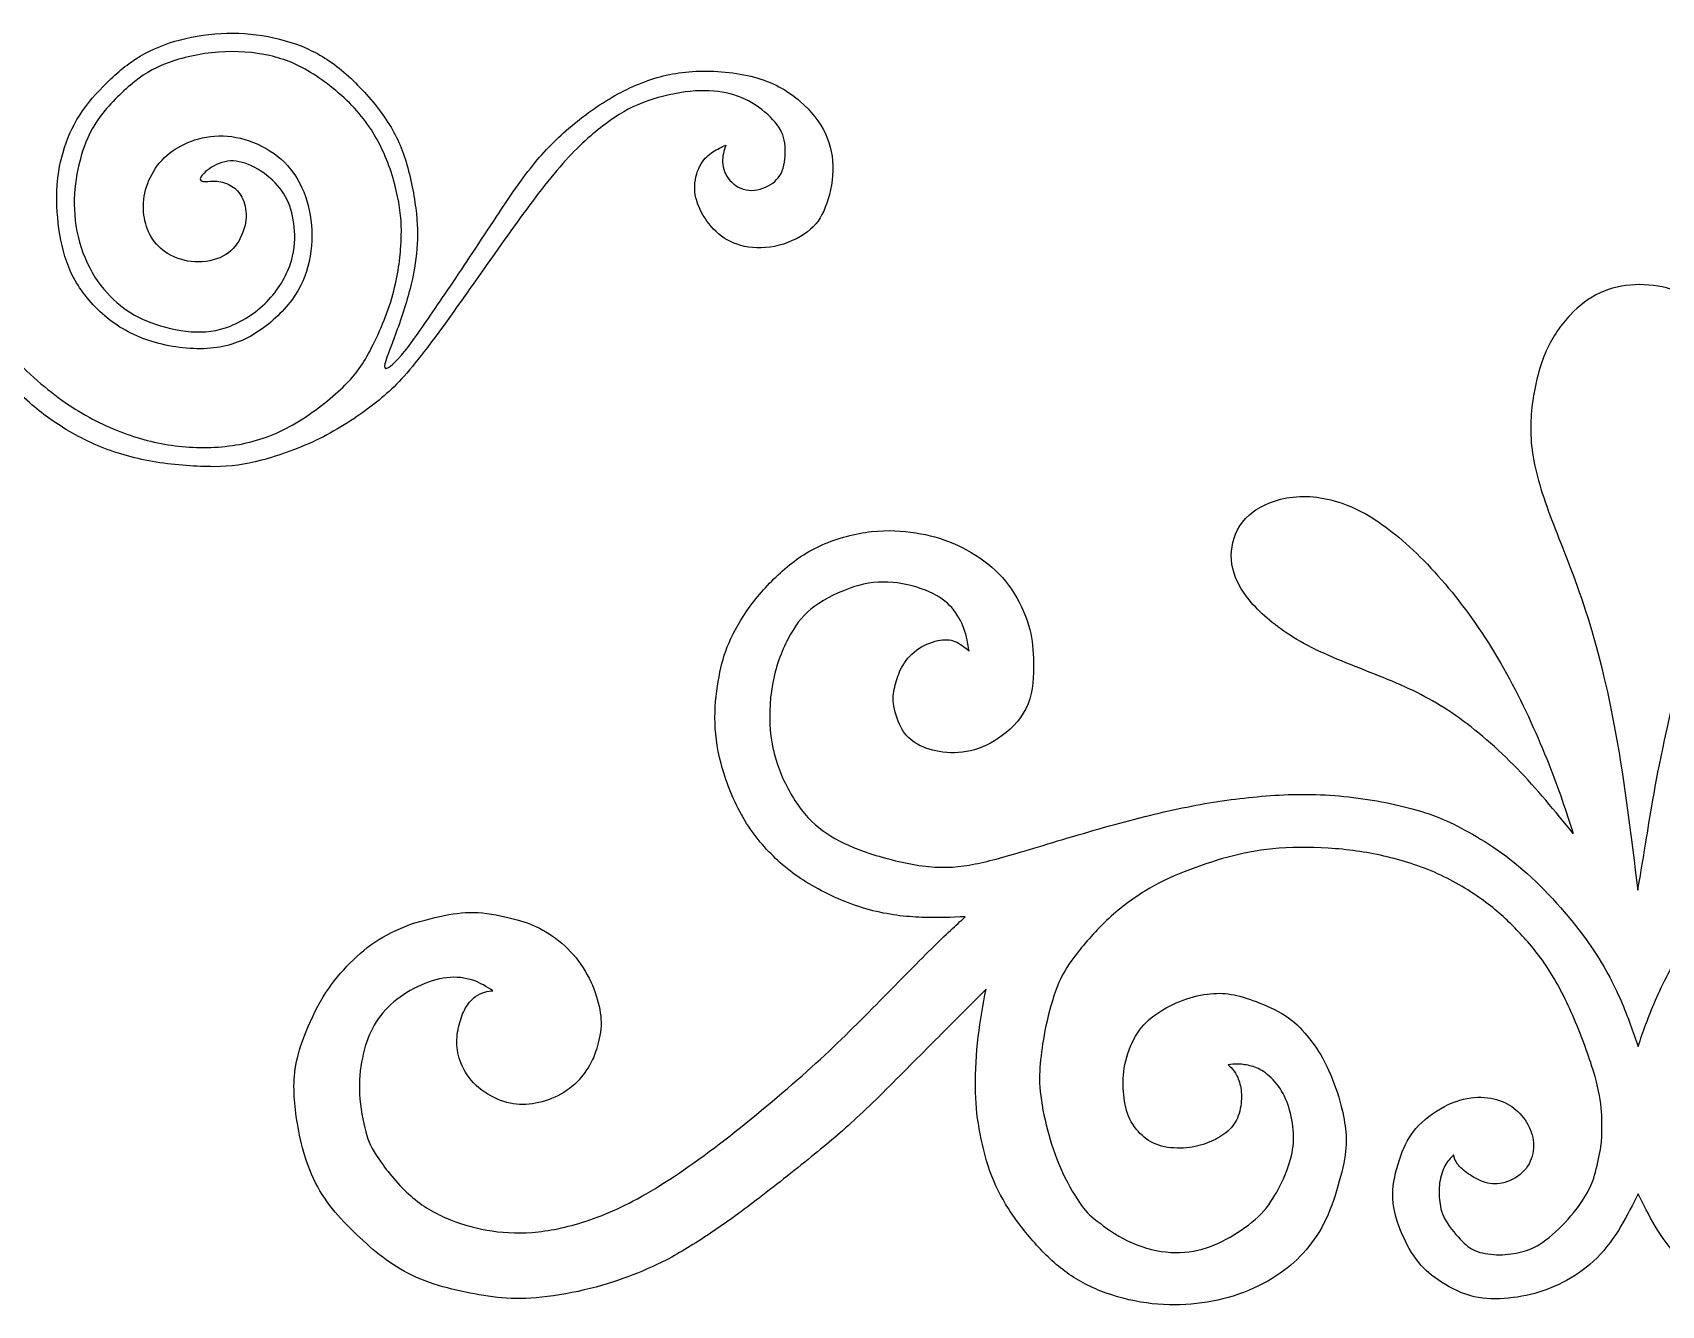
# Model space of a CAD drawing. Header units: millimetres. Extents: x -70 to 70, y -54 to 62.
# Drawn here: x -15.49 to 31.57, y -6.56 to 30.23 of the extents above; entities that cross this region are included whole.
import ezdxf

# ---------------------------------------------------------------- set-up
doc = ezdxf.new("R2010")
doc.units = ezdxf.units.MM
doc.header["$MEASUREMENT"] = 0

msp = doc.modelspace()

# ---------------------------------------------------------------- linework, layer by layer
at = {"color": 5, "linetype": 'Continuous'}
for points, knots in [([(-17.604, 28.87), (-17.514, 28.879), (-17.335, 28.897), (-17.132, 28.858), (-16.929, 28.818), (-16.701, 28.72), (-16.509, 28.559), (-16.317, 28.398), (-16.159, 28.172), (-16.071, 27.969), (-15.984, 27.765), (-15.965, 27.582), (-16.005, 27.339), (-16.045, 27.096), (-16.142, 26.792), (-16.316, 26.561), (-16.491, 26.33), (-16.743, 26.172), (-17.005, 26.072), (-17.268, 25.972), (-17.541, 25.929), (-17.869, 25.967), (-18.196, 26.006), (-18.579, 26.125), (-19.056, 26.338), (-19.533, 26.551), (-20.107, 26.859), (-21.292, 27.52), (-21.904, 27.873), (-22.353, 28.106), (-22.801, 28.339), (-23.087, 28.452), (-23.167, 28.452), (-23.248, 28.452), (-23.123, 28.339), (-22.903, 28.159), (-22.684, 27.978), (-22.368, 27.728), (-22.006, 27.419), (-21.644, 27.11), (-21.235, 26.742), (-20.709, 26.173), (-20.183, 25.603), (-19.541, 24.833), (-19.058, 24.257), (-18.575, 23.68), (-18.25, 23.296), (-17.755, 22.72), (-17.259, 22.143), (-16.593, 21.373), (-15.999, 20.773), (-15.405, 20.174), (-14.883, 19.745), (-14.358, 19.404), (-13.832, 19.063), (-13.301, 18.81), (-12.773, 18.622), (-12.246, 18.435), (-11.721, 18.312), (-11.173, 18.26), (-10.626, 18.208), (-10.056, 18.226), (-9.519, 18.324), (-8.982, 18.423), (-8.478, 18.602), (-7.973, 18.89), (-7.468, 19.178), (-6.961, 19.577), (-6.601, 19.909), (-6.241, 20.242), (-6.029, 20.51), (-5.789, 20.947), (-5.549, 21.385), (-5.281, 21.993), (-5.116, 22.552), (-4.95, 23.112), (-4.885, 23.623), (-4.856, 24.05), (-4.827, 24.477), (-4.833, 24.821), (-4.902, 25.245), (-4.972, 25.669), (-5.105, 26.174), (-5.303, 26.646), (-5.501, 27.117), (-5.765, 27.555), (-6.128, 27.965), (-6.492, 28.374), (-6.956, 28.755), (-7.382, 29.026), (-7.808, 29.297), (-8.196, 29.458), (-8.645, 29.559), (-9.093, 29.66), (-9.603, 29.7), (-10.125, 29.661), (-10.646, 29.622), (-11.181, 29.503), (-11.602, 29.346), (-12.024, 29.188), (-12.333, 28.99), (-12.667, 28.708), (-13.001, 28.425), (-13.36, 28.058), (-13.606, 27.705), (-13.852, 27.353), (-13.986, 27.015), (-14.087, 26.665), (-14.189, 26.316), (-14.26, 25.954), (-14.282, 25.562), (-14.306, 25.17), (-14.281, 24.746), (-14.182, 24.328), (-14.082, 23.91), (-13.906, 23.496), (-13.691, 23.157), (-13.476, 22.818), (-13.222, 22.553), (-12.958, 22.342), (-12.694, 22.13), (-12.421, 21.971), (-12.074, 21.842), (-11.727, 21.713), (-11.305, 21.612), (-10.914, 21.581), (-10.523, 21.55), (-10.162, 21.59), (-9.777, 21.744), (-9.391, 21.899), (-8.982, 22.169), (-8.666, 22.51), (-8.35, 22.85), (-8.128, 23.26), (-8.018, 23.625), (-7.906, 23.99), (-7.906, 24.31), (-7.936, 24.6), (-7.966, 24.89), (-8.027, 25.152), (-8.257, 25.629), (-8.427, 25.846), (-8.64, 26.03), (-8.854, 26.214), (-9.111, 26.366), (-9.351, 26.447), (-9.59, 26.528), (-9.812, 26.537), (-10.023, 26.472), (-10.234, 26.407), (-10.434, 26.267), (-10.54, 26.167), (-10.646, 26.067), (-10.659, 26.006), (-10.642, 25.968), (-10.626, 25.93), (-10.58, 25.914), (-10.498, 25.917), (-10.416, 25.92), (-10.298, 25.942), (-10.161, 25.928), (-10.025, 25.914), (-9.87, 25.865), (-9.744, 25.79), (-9.619, 25.716), (-9.522, 25.615), (-9.446, 25.466), (-9.37, 25.317), (-9.316, 25.119), (-9.326, 24.893), (-9.337, 24.667), (-9.414, 24.411), (-9.54, 24.2), (-9.665, 23.989), (-9.842, 23.821), (-10.083, 23.719), (-10.324, 23.615), (-10.631, 23.576), (-10.913, 23.608), (-11.195, 23.64), (-11.452, 23.744), (-11.654, 23.882), (-11.856, 24.021), (-12.001, 24.194), (-12.104, 24.39), (-12.207, 24.587), (-12.267, 24.806), (-12.304, 25.274), (-12.279, 25.524), (-12.2, 25.771), (-12.121, 26.019), (-11.987, 26.266), (-11.819, 26.467), (-11.65, 26.67), (-11.447, 26.827), (-11.201, 26.956), (-10.955, 27.085), (-10.667, 27.186), (-10.353, 27.223), (-10.039, 27.261), (-9.699, 27.236), (-9.36, 27.137), (-9.021, 27.039), (-8.683, 26.865), (-8.41, 26.648), (-8.138, 26.43), (-7.93, 26.168), (-7.771, 25.859), (-7.611, 25.55), (-7.499, 25.194), (-7.451, 24.808), (-7.402, 24.422), (-7.418, 24.005), (-7.503, 23.613), (-7.589, 23.22), (-7.744, 22.852), (-8.008, 22.495), (-8.272, 22.138), (-8.646, 21.792), (-9.437, 21.294), (-9.856, 21.142), (-10.357, 21.1), (-10.857, 21.058), (-11.44, 21.125), (-11.946, 21.267), (-12.452, 21.409), (-12.883, 21.625), (-13.268, 21.924), (-13.652, 22.222), (-13.992, 22.602), (-14.227, 22.996), (-14.462, 23.39), (-14.592, 23.798), (-14.761, 24.656), (-14.8, 25.106), (-14.797, 25.507), (-14.793, 25.909), (-14.747, 26.261), (-14.559, 26.991), (-14.416, 27.368), (-14.009, 28.058), (-13.745, 28.371), (-13.456, 28.667), (-13.168, 28.964), (-12.855, 29.243), (-12.512, 29.465), (-12.169, 29.687), (-11.796, 29.851), (-11.382, 29.973), (-10.968, 30.096), (-10.513, 30.178), (-10.055, 30.202), (-9.597, 30.226), (-9.136, 30.192), (-8.688, 30.108), (-8.241, 30.024), (-7.807, 29.89), (-7.412, 29.693), (-7.016, 29.497), (-6.658, 29.238), (-6.302, 28.905), (-5.946, 28.572), (-5.592, 28.163), (-5.324, 27.776), (-5.056, 27.388), (-4.873, 27.019), (-4.73, 26.572), (-4.586, 26.125), (-4.48, 25.599), (-4.425, 25.155), (-4.369, 24.711), (-4.363, 24.349), (-4.391, 23.979), (-4.418, 23.61), (-4.48, 23.233), (-4.597, 22.788), (-4.714, 22.342), (-4.887, 21.828), (-5.047, 21.4), (-5.206, 20.971), (-5.352, 20.627), (-5.319, 20.541), (-5.286, 20.454), (-5.073, 20.624), (-4.837, 20.899), (-4.6, 21.174), (-4.338, 21.554), (-3.994, 22.058), (-3.649, 22.563), (-3.221, 23.192), (-2.773, 23.87), (-2.325, 24.548), (-1.857, 25.274), (-1.464, 25.826), (-1.071, 26.378), (-0.751, 26.754), (0.01, 27.49), (0.453, 27.848), (0.906, 28.144), (1.358, 28.44), (1.819, 28.674), (2.285, 28.838), (2.75, 29.002), (3.221, 29.096), (4.319, 29.125), (4.947, 29.061), (5.457, 28.908), (5.968, 28.756), (6.363, 28.515), (6.684, 28.237), (7.005, 27.958), (7.254, 27.642), (7.412, 27.305), (7.57, 26.968), (7.639, 26.611), (7.617, 25.865), (7.527, 25.478), (7.408, 25.175), (7.29, 24.873), (7.142, 24.655), (6.893, 24.467), (6.643, 24.277), (6.291, 24.116), (5.944, 24.046), (5.597, 23.975), (5.256, 23.995), (4.969, 24.074), (4.682, 24.152), (4.448, 24.29), (4.253, 24.472), (4.057, 24.655), (3.9, 24.883), (3.685, 25.339), (3.627, 25.568), (3.636, 25.799), (3.646, 26.03), (3.722, 26.264), (3.82, 26.431), (3.919, 26.598), (4.041, 26.699), (4.164, 26.777), (4.286, 26.856), (4.411, 26.914), (4.535, 26.972)], [6.003408, 6.003408, 6.003408, 6.003408, 6.009305, 6.009305, 6.009305, 6.015202, 6.015202, 6.015202, 6.021099, 6.021099, 6.021099, 6.0269959, 6.0269959, 6.0269959, 6.0328929, 6.0328929, 6.0328929, 6.0387899, 6.0387899, 6.0387899, 6.0446869, 6.0446869, 6.0446869, 6.0505839, 6.0505839, 6.0505839, 6.0564809, 6.0564809, 6.0623779, 6.0623779, 6.0623779, 6.0682749, 6.0682749, 6.0682749, 6.0741719, 6.0741719, 6.0741719, 6.0800689, 6.0800689, 6.0800689, 6.0859659, 6.0859659, 6.0859659, 6.0918629, 6.0918629, 6.0918629, 6.0977599, 6.0977599, 6.0977599, 6.1036569, 6.1036569, 6.1036569, 6.1095539, 6.1095539, 6.1095539, 6.1154509, 6.1154509, 6.1154509, 6.1213479, 6.1213479, 6.1213479, 6.1272449, 6.1272449, 6.1272449, 6.1331418, 6.1331418, 6.1331418, 6.1390388, 6.1390388, 6.1390388, 6.1449358, 6.1449358, 6.1449358, 6.1508328, 6.1508328, 6.1508328, 6.1567298, 6.1567298, 6.1567298, 6.1626268, 6.1626268, 6.1626268, 6.1685238, 6.1685238, 6.1685238, 6.1744208, 6.1744208, 6.1744208, 6.1803178, 6.1803178, 6.1803178, 6.1862148, 6.1862148, 6.1862148, 6.1921118, 6.1921118, 6.1921118, 6.1980088, 6.1980088, 6.1980088, 6.2039058, 6.2039058, 6.2039058, 6.2098028, 6.2098028, 6.2098028, 6.2156998, 6.2156998, 6.2156998, 6.2215968, 6.2215968, 6.2215968, 6.2274938, 6.2274938, 6.2274938, 6.2333907, 6.2333907, 6.2333907, 6.2392877, 6.2392877, 6.2392877, 6.2451847, 6.2451847, 6.2451847, 6.2510817, 6.2510817, 6.2510817, 6.2569787, 6.2569787, 6.2569787, 6.2628757, 6.2628757, 6.2628757, 6.2687727, 6.2687727, 6.2687727, 6.2746697, 6.2746697, 6.2746697, 6.2805667, 6.2805667, 6.2864637, 6.2864637, 6.2864637, 6.2923607, 6.2923607, 6.2923607, 6.2982577, 6.2982577, 6.2982577, 6.3041547, 6.3041547, 6.3041547, 6.3100517, 6.3100517, 6.3100517, 6.3159487, 6.3159487, 6.3159487, 6.3218457, 6.3218457, 6.3218457, 6.3277427, 6.3277427, 6.3277427, 6.3336397, 6.3336397, 6.3336397, 6.3395366, 6.3395366, 6.3395366, 6.3454336, 6.3454336, 6.3454336, 6.3513306, 6.3513306, 6.3513306, 6.3572276, 6.3572276, 6.3572276, 6.3631246, 6.3631246, 6.3631246, 6.3690216, 6.3690216, 6.3690216, 6.3749186, 6.3749186, 6.3808156, 6.3808156, 6.3808156, 6.3867126, 6.3867126, 6.3867126, 6.3926096, 6.3926096, 6.3926096, 6.3985066, 6.3985066, 6.3985066, 6.4044036, 6.4044036, 6.4044036, 6.4103006, 6.4103006, 6.4103006, 6.4161976, 6.4161976, 6.4161976, 6.4220946, 6.4220946, 6.4220946, 6.4279916, 6.4279916, 6.4279916, 6.4338886, 6.4338886, 6.4338886, 6.4397855, 6.4397855, 6.4456825, 6.4456825, 6.4456825, 6.4515795, 6.4515795, 6.4515795, 6.4574765, 6.4574765, 6.4574765, 6.4633735, 6.4633735, 6.4633735, 6.4692705, 6.4692705, 6.4751675, 6.4751675, 6.4751675, 6.4810645, 6.4810645, 6.4869615, 6.4869615, 6.4928585, 6.4928585, 6.4928585, 6.4987555, 6.4987555, 6.4987555, 6.5046525, 6.5046525, 6.5046525, 6.5105495, 6.5105495, 6.5105495, 6.5164465, 6.5164465, 6.5164465, 6.5223435, 6.5223435, 6.5223435, 6.5282405, 6.5282405, 6.5282405, 6.5341375, 6.5341375, 6.5341375, 6.5400344, 6.5400344, 6.5400344, 6.5459314, 6.5459314, 6.5459314, 6.5518284, 6.5518284, 6.5518284, 6.5577254, 6.5577254, 6.5577254, 6.5636224, 6.5636224, 6.5636224, 6.5695194, 6.5695194, 6.5695194, 6.5754164, 6.5754164, 6.5754164, 6.5813134, 6.5813134, 6.5813134, 6.5872104, 6.5872104, 6.5872104, 6.5931074, 6.5931074, 6.5931074, 6.5990044, 6.5990044, 6.6049014, 6.6049014, 6.6049014, 6.6107984, 6.6107984, 6.6107984, 6.6166954, 6.6166954, 6.6225924, 6.6225924, 6.6225924, 6.6284894, 6.6284894, 6.6284894, 6.6343864, 6.6343864, 6.6343864, 6.6402834, 6.6402834, 6.6461803, 6.6461803, 6.6461803, 6.6520773, 6.6520773, 6.6520773, 6.6579743, 6.6579743, 6.6579743, 6.6638713, 6.6638713, 6.6638713, 6.6697683, 6.6697683, 6.6697683, 6.6756653, 6.6756653, 6.6815623, 6.6815623, 6.6815623, 6.6874593, 6.6874593, 6.6874593, 6.6933563, 6.6933563, 6.6933563, 6.6992533, 6.6992533, 6.6992533, 6.6992533]), ([(4.535, 26.972), (4.483, 26.814), (4.432, 26.656), (4.44, 26.479), (4.449, 26.303), (4.519, 26.108), (4.653, 25.955), (4.786, 25.801), (4.983, 25.688), (5.198, 25.668), (5.414, 25.648), (5.647, 25.721), (5.825, 25.832), (6.002, 25.943), (6.124, 26.092), (6.191, 26.306), (6.257, 26.52), (6.27, 26.8), (6.237, 27.029), (6.204, 27.259), (6.125, 27.439), (5.962, 27.634), (5.798, 27.828), (5.549, 28.038), (5.286, 28.194), (5.022, 28.349), (4.743, 28.45), (4.428, 28.503), (4.112, 28.557), (3.76, 28.563), (3.361, 28.51), (2.962, 28.457), (2.516, 28.345), (1.746, 28.045), (1.421, 27.857), (1.054, 27.583), (0.686, 27.31), (0.277, 26.951), (-0.177, 26.438), (-0.631, 25.924), (-1.129, 25.255), (-1.607, 24.592), (-2.086, 23.927), (-2.544, 23.268), (-3.543, 21.855), (-4.084, 21.101), (-4.521, 20.574), (-4.958, 20.046), (-5.292, 19.745), (-5.711, 19.426), (-6.13, 19.108), (-6.634, 18.77), (-7.197, 18.493), (-7.759, 18.215), (-8.382, 17.996), (-8.881, 17.863), (-9.38, 17.73), (-9.756, 17.682), (-10.249, 17.679), (-10.742, 17.677), (-11.352, 17.72), (-11.922, 17.811), (-12.492, 17.903), (-13.024, 18.045), (-13.529, 18.252), (-14.034, 18.459), (-14.512, 18.732), (-14.896, 18.992), (-15.281, 19.252), (-15.572, 19.499), (-16.081, 20.006), (-16.59, 20.512), (-17.318, 21.28), (-17.958, 22.005), (-18.599, 22.731), (-19.154, 23.416), (-19.613, 23.997), (-20.072, 24.578), (-20.436, 25.056), (-20.829, 25.505), (-21.223, 25.954), (-21.648, 26.374), (-22.12, 26.785), (-22.593, 27.196), (-23.115, 27.598), (-23.529, 27.87), (-23.942, 28.142), (-24.249, 28.286), (-24.459, 28.364), (-24.67, 28.441), (-24.785, 28.454), (-24.861, 28.457), (-24.937, 28.46), (-24.973, 28.454), (-24.998, 28.433), (-25.022, 28.412), (-25.034, 28.375), (-25.003, 28.323), (-24.971, 28.272), (-24.895, 28.204), (-24.51, 27.918), (-24.201, 27.699), (-23.893, 27.407), (-23.585, 27.115), (-23.279, 26.749), (-23.028, 26.374), (-22.776, 25.998), (-22.579, 25.611), (-22.419, 25.167), (-22.259, 24.723), (-22.135, 24.221), (-22.079, 23.716), (-22.023, 23.212), (-22.036, 22.703), (-22.095, 22.275), (-22.155, 21.846), (-22.262, 21.496), (-22.406, 21.165), (-22.55, 20.834), (-22.733, 20.52), (-22.936, 20.261), (-23.139, 20.001), (-23.364, 19.794), (-23.622, 19.641), (-23.88, 19.488), (-24.171, 19.388), (-24.437, 19.335), (-24.702, 19.282), (-24.942, 19.276), (-25.166, 19.329), (-25.39, 19.383), (-25.6, 19.495), (-25.771, 19.65), (-25.942, 19.806), (-26.076, 20.004), (-26.153, 20.212), (-26.23, 20.42), (-26.251, 20.639), (-26.234, 20.846), (-26.217, 21.053), (-26.162, 21.247), (-26.053, 21.425), (-25.944, 21.603), (-25.78, 21.764), (-25.593, 21.879), (-25.406, 21.995), (-25.197, 22.065), (-24.988, 22.134)], [6.6992533, 6.6992533, 6.6992533, 6.6992533, 6.7051503, 6.7051503, 6.7051503, 6.7110473, 6.7110473, 6.7110473, 6.7169443, 6.7169443, 6.7169443, 6.7228413, 6.7228413, 6.7228413, 6.7287383, 6.7287383, 6.7287383, 6.7346353, 6.7346353, 6.7346353, 6.7405323, 6.7405323, 6.7405323, 6.7464292, 6.7464292, 6.7464292, 6.7523262, 6.7523262, 6.7523262, 6.7582232, 6.7582232, 6.7582232, 6.7641202, 6.7641202, 6.7700172, 6.7700172, 6.7700172, 6.7759142, 6.7759142, 6.7759142, 6.7818112, 6.7818112, 6.7818112, 6.7877082, 6.7877082, 6.7936052, 6.7936052, 6.7936052, 6.7995022, 6.7995022, 6.7995022, 6.8053992, 6.8053992, 6.8053992, 6.8112962, 6.8112962, 6.8112962, 6.8171932, 6.8171932, 6.8171932, 6.8230902, 6.8230902, 6.8230902, 6.8289872, 6.8289872, 6.8289872, 6.8348842, 6.8348842, 6.8348842, 6.8407812, 6.8407812, 6.8407812, 6.8466781, 6.8466781, 6.8466781, 6.8525751, 6.8525751, 6.8525751, 6.8584721, 6.8584721, 6.8584721, 6.8643691, 6.8643691, 6.8643691, 6.8702661, 6.8702661, 6.8702661, 6.8761631, 6.8761631, 6.8761631, 6.8820601, 6.8820601, 6.8820601, 6.8879571, 6.8879571, 6.8879571, 6.8938541, 6.8938541, 6.8938541, 6.8997511, 6.8997511, 6.9056481, 6.9056481, 6.9056481, 6.9115451, 6.9115451, 6.9115451, 6.9174421, 6.9174421, 6.9174421, 6.9233391, 6.9233391, 6.9233391, 6.9292361, 6.9292361, 6.9292361, 6.9351331, 6.9351331, 6.9351331, 6.9410301, 6.9410301, 6.9410301, 6.9469271, 6.9469271, 6.9469271, 6.952824, 6.952824, 6.952824, 6.958721, 6.958721, 6.958721, 6.964618, 6.964618, 6.964618, 6.970515, 6.970515, 6.970515, 6.976412, 6.976412, 6.976412, 6.982309, 6.982309, 6.982309, 6.988206, 6.988206, 6.988206, 7, 7, 7, 7]), ([(30.882, 5.435), (30.692, 6.991), (30.502, 8.548), (30.253, 9.929), (30.005, 11.31), (29.698, 12.516), (29.377, 13.513), (29.055, 14.511), (28.719, 15.3), (28.445, 16.016), (28.171, 16.732), (27.959, 17.376), (27.86, 17.96), (27.762, 18.545), (27.776, 19.071), (27.849, 19.586), (27.922, 20.101), (28.054, 20.606), (28.24, 21.026), (28.427, 21.446), (28.668, 21.782), (28.931, 22.06), (29.194, 22.337), (29.479, 22.557), (29.793, 22.703), (30.107, 22.849), (30.451, 22.922), (30.805, 22.937), (31.16, 22.951), (31.525, 22.907), (31.825, 22.812), (32.124, 22.718), (32.358, 22.571), (32.614, 22.352), (32.87, 22.133), (33.147, 21.841), (33.363, 21.486), (33.578, 21.132), (33.732, 20.715), (33.944, 19.846), (34.002, 19.392), (33.969, 18.844), (33.937, 18.296), (33.812, 17.653), (33.6, 16.912), (33.389, 16.17), (33.089, 15.329), (32.727, 14.062), (32.365, 12.794), (31.942, 11.098), (31.657, 9.772), (31.372, 8.446), (31.225, 7.488), (31.119, 6.827), (31.013, 6.166), (30.948, 5.8), (30.882, 5.435)], [0, 0, 0, 0, 0.05, 0.05, 0.05, 0.1, 0.1, 0.1, 0.15, 0.15, 0.15, 0.2, 0.2, 0.2, 0.25, 0.25, 0.25, 0.3, 0.3, 0.3, 0.35, 0.35, 0.35, 0.4, 0.4, 0.4, 0.45, 0.45, 0.45, 0.5, 0.5, 0.5, 0.55, 0.55, 0.55, 0.6, 0.6, 0.6, 0.65, 0.65, 0.7, 0.7, 0.7, 0.75, 0.75, 0.75, 0.8, 0.8, 0.8, 0.85, 0.85, 0.85, 0.9, 0.9, 0.9, 1, 1, 1, 1]), ([(29.019, 7.079), (28.814, 7.708), (28.609, 8.336), (28.31, 9.092), (28.01, 9.849), (27.615, 10.733), (27.173, 11.551), (26.731, 12.37), (26.242, 13.123), (25.716, 13.798), (25.189, 14.474), (24.627, 15.074), (24.09, 15.541), (23.552, 16.009), (23.041, 16.345), (22.511, 16.557), (21.981, 16.769), (21.433, 16.857), (20.929, 16.802), (20.425, 16.747), (19.964, 16.55), (19.661, 16.287), (19.358, 16.024), (19.212, 15.695), (19.161, 15.362), (19.109, 15.03), (19.153, 14.694), (19.321, 14.347), (19.489, 14), (19.782, 13.641), (20.173, 13.302), (20.564, 12.962), (21.053, 12.64), (21.689, 12.341), (22.325, 12.041), (23.107, 11.763), (23.783, 11.478), (24.459, 11.193), (25.029, 10.901), (25.62, 10.488), (26.212, 10.075), (26.826, 9.542), (27.396, 8.954), (27.966, 8.365), (28.492, 7.722), (29.019, 7.079)], [0, 0, 0, 0, 0.0625, 0.0625, 0.0625, 0.125, 0.125, 0.125, 0.1875, 0.1875, 0.1875, 0.25, 0.25, 0.25, 0.3125, 0.3125, 0.3125, 0.375, 0.375, 0.375, 0.4375, 0.4375, 0.4375, 0.5, 0.5, 0.5, 0.5625, 0.5625, 0.5625, 0.625, 0.625, 0.625, 0.6875, 0.6875, 0.6875, 0.75, 0.75, 0.75, 0.8125, 0.8125, 0.8125, 0.875, 0.875, 0.875, 1, 1, 1, 1]), ([(11.455, 4.67), (11.056, 4.651), (10.656, 4.633), (10.198, 4.651), (9.741, 4.67), (9.224, 4.725), (8.686, 4.872), (8.147, 5.019), (7.587, 5.257), (7.114, 5.522), (6.642, 5.786), (6.257, 6.076), (5.908, 6.42), (5.558, 6.763), (5.243, 7.16), (4.984, 7.624), (4.726, 8.089), (4.525, 8.621), (4.399, 9.1), (4.272, 9.579), (4.221, 10.006), (4.221, 10.424), (4.221, 10.843), (4.272, 11.254), (4.338, 11.609), (4.404, 11.963), (4.485, 12.26), (4.627, 12.591), (4.77, 12.921), (4.975, 13.285), (5.241, 13.647), (5.506, 14.008), (5.832, 14.368), (6.177, 14.673), (6.521, 14.978), (6.884, 15.228), (7.323, 15.42), (7.763, 15.613), (8.279, 15.749), (8.748, 15.802), (9.217, 15.856), (9.638, 15.826), (10.021, 15.766), (10.404, 15.705), (10.748, 15.613), (11.098, 15.465), (11.448, 15.316), (11.803, 15.11), (12.411, 14.625), (12.664, 14.346), (12.869, 14.016), (13.074, 13.685), (13.231, 13.303), (13.317, 12.976), (13.403, 12.65), (13.418, 12.378), (13.422, 12.016), (13.425, 11.654), (13.418, 11.203), (13.268, 10.823), (13.118, 10.443), (12.825, 10.134), (12.524, 9.908), (12.224, 9.682), (11.916, 9.539), (11.605, 9.468), (11.294, 9.396), (10.979, 9.396), (10.702, 9.442), (10.426, 9.488), (10.187, 9.58), (10.004, 9.697), (9.821, 9.815), (9.693, 9.958), (9.589, 10.16), (9.484, 10.362), (9.404, 10.623), (9.38, 10.834), (9.356, 11.045), (9.389, 11.206), (9.473, 11.537), (9.525, 11.706), (9.62, 11.88), (9.715, 12.055), (9.854, 12.235), (10.041, 12.372), (10.228, 12.51), (10.462, 12.606), (10.658, 12.65), (10.854, 12.694), (11.012, 12.686), (11.156, 12.628), (11.301, 12.569), (11.433, 12.459), (11.565, 12.349)], [9.2531646, 9.2531646, 9.2531646, 9.2531646, 9.2658228, 9.2658228, 9.2658228, 9.278481, 9.278481, 9.278481, 9.2911392, 9.2911392, 9.2911392, 9.3037975, 9.3037975, 9.3037975, 9.3164557, 9.3164557, 9.3164557, 9.3291139, 9.3291139, 9.3291139, 9.3417722, 9.3417722, 9.3417722, 9.3544304, 9.3544304, 9.3544304, 9.3670886, 9.3670886, 9.3670886, 9.3797468, 9.3797468, 9.3797468, 9.3924051, 9.3924051, 9.3924051, 9.4050633, 9.4050633, 9.4050633, 9.4177215, 9.4177215, 9.4177215, 9.4303797, 9.4303797, 9.4303797, 9.443038, 9.443038, 9.443038, 9.4556962, 9.4556962, 9.4683544, 9.4683544, 9.4683544, 9.4810127, 9.4810127, 9.4810127, 9.4936709, 9.4936709, 9.4936709, 9.5063291, 9.5063291, 9.5063291, 9.5189873, 9.5189873, 9.5189873, 9.5316456, 9.5316456, 9.5316456, 9.5443038, 9.5443038, 9.5443038, 9.556962, 9.556962, 9.556962, 9.5696203, 9.5696203, 9.5696203, 9.5822785, 9.5822785, 9.5822785, 9.5949367, 9.5949367, 9.6075949, 9.6075949, 9.6075949, 9.6202532, 9.6202532, 9.6202532, 9.6329114, 9.6329114, 9.6329114, 9.6455696, 9.6455696, 9.6455696, 9.6582278, 9.6582278, 9.6582278, 9.6582278]), ([(11.565, 12.349), (11.528, 12.565), (11.491, 12.782), (11.415, 12.997), (11.338, 13.211), (11.22, 13.425), (11.063, 13.604), (10.905, 13.784), (10.708, 13.931), (10.415, 14.06), (10.122, 14.188), (9.733, 14.299), (9.358, 14.334), (8.983, 14.368), (8.62, 14.328), (8.228, 14.203), (7.836, 14.078), (7.415, 13.869), (7.105, 13.643), (6.796, 13.417), (6.598, 13.175), (6.406, 12.835), (6.213, 12.495), (6.027, 12.058), (5.918, 11.569), (5.809, 11.08), (5.779, 10.539), (5.819, 10.062), (5.859, 9.585), (5.97, 9.171), (6.144, 8.764), (6.317, 8.358), (6.553, 7.959), (6.811, 7.65), (7.069, 7.342), (7.35, 7.124), (7.683, 6.936), (8.015, 6.748), (8.4, 6.59), (8.873, 6.445), (9.345, 6.3), (9.906, 6.168), (10.393, 6.12), (10.88, 6.072), (11.294, 6.109), (11.735, 6.195), (12.176, 6.282), (12.645, 6.418), (13.308, 6.616), (13.971, 6.814), (14.828, 7.075), (15.625, 7.297), (16.422, 7.519), (17.158, 7.703), (17.856, 7.842), (18.553, 7.982), (19.213, 8.078), (19.888, 8.14), (20.564, 8.202), (21.257, 8.232), (21.984, 8.184), (22.711, 8.136), (23.473, 8.011), (24.095, 7.861), (24.718, 7.71), (25.201, 7.534), (25.778, 7.235), (26.355, 6.935), (27.025, 6.513), (27.687, 5.92), (28.348, 5.327), (29, 4.563), (29.459, 3.915), (29.919, 3.267), (30.186, 2.734), (30.393, 2.255), (30.6, 1.776), (30.747, 1.35), (30.893, 0.924)], [9.6582278, 9.6582278, 9.6582278, 9.6582278, 9.6708861, 9.6708861, 9.6708861, 9.6835443, 9.6835443, 9.6835443, 9.6962025, 9.6962025, 9.6962025, 9.7088608, 9.7088608, 9.7088608, 9.721519, 9.721519, 9.721519, 9.7341772, 9.7341772, 9.7341772, 9.7468354, 9.7468354, 9.7468354, 9.7594937, 9.7594937, 9.7594937, 9.7721519, 9.7721519, 9.7721519, 9.7848101, 9.7848101, 9.7848101, 9.7974684, 9.7974684, 9.7974684, 9.8101266, 9.8101266, 9.8101266, 9.8227848, 9.8227848, 9.8227848, 9.835443, 9.835443, 9.835443, 9.8481013, 9.8481013, 9.8481013, 9.8607595, 9.8607595, 9.8607595, 9.8734177, 9.8734177, 9.8734177, 9.8860759, 9.8860759, 9.8860759, 9.8987342, 9.8987342, 9.8987342, 9.9113924, 9.9113924, 9.9113924, 9.9240506, 9.9240506, 9.9240506, 9.9367089, 9.9367089, 9.9367089, 9.9493671, 9.9493671, 9.9493671, 9.9620253, 9.9620253, 9.9620253, 9.9746835, 9.9746835, 9.9746835, 10, 10, 10, 10]), ([(30.893, 0.924), (31.04, 1.35), (31.186, 1.776), (31.393, 2.255), (31.6, 2.734), (31.868, 3.267), (32.327, 3.915), (32.787, 4.563), (33.439, 5.327), (34.1, 5.92), (34.761, 6.513), (35.432, 6.935), (36.008, 7.235), (36.585, 7.534), (37.069, 7.71), (37.691, 7.861), (38.314, 8.011), (39.076, 8.136), (39.803, 8.184), (40.53, 8.232), (41.222, 8.202), (41.898, 8.14), (42.574, 8.078), (43.233, 7.982), (43.931, 7.842), (44.629, 7.703), (45.365, 7.519), (46.162, 7.297), (46.958, 7.075), (47.815, 6.814), (48.478, 6.616), (49.141, 6.418), (49.61, 6.282), (50.052, 6.195), (50.493, 6.109), (50.907, 6.072), (51.394, 6.12), (51.881, 6.168), (52.442, 6.3), (52.914, 6.445), (53.387, 6.59), (53.771, 6.748), (54.104, 6.936), (54.436, 7.124), (54.717, 7.342), (54.975, 7.65), (55.234, 7.959), (55.469, 8.358), (55.643, 8.764), (55.816, 9.171), (55.927, 9.585), (55.968, 10.062), (56.008, 10.539), (55.977, 11.08), (55.869, 11.569), (55.76, 12.058), (55.573, 12.495), (55.381, 12.835), (55.189, 13.175), (54.991, 13.417), (54.681, 13.643), (54.372, 13.869), (53.951, 14.078), (53.559, 14.203), (53.167, 14.328), (52.804, 14.368), (52.429, 14.334), (52.053, 14.299), (51.665, 14.188), (51.372, 14.06), (51.079, 13.931), (50.881, 13.784), (50.724, 13.604), (50.566, 13.425), (50.449, 13.211), (50.372, 12.997), (50.295, 12.782), (50.258, 12.565), (50.222, 12.349)], [10, 10, 10, 10, 10.0253165, 10.0253165, 10.0253165, 10.0379747, 10.0379747, 10.0379747, 10.0506329, 10.0506329, 10.0506329, 10.0632911, 10.0632911, 10.0632911, 10.0759494, 10.0759494, 10.0759494, 10.0886076, 10.0886076, 10.0886076, 10.1012658, 10.1012658, 10.1012658, 10.1139241, 10.1139241, 10.1139241, 10.1265823, 10.1265823, 10.1265823, 10.1392405, 10.1392405, 10.1392405, 10.1518987, 10.1518987, 10.1518987, 10.164557, 10.164557, 10.164557, 10.1772152, 10.1772152, 10.1772152, 10.1898734, 10.1898734, 10.1898734, 10.2025316, 10.2025316, 10.2025316, 10.2151899, 10.2151899, 10.2151899, 10.2278481, 10.2278481, 10.2278481, 10.2405063, 10.2405063, 10.2405063, 10.2531646, 10.2531646, 10.2531646, 10.2658228, 10.2658228, 10.2658228, 10.278481, 10.278481, 10.278481, 10.2911392, 10.2911392, 10.2911392, 10.3037975, 10.3037975, 10.3037975, 10.3164557, 10.3164557, 10.3164557, 10.3291139, 10.3291139, 10.3291139, 10.3417722, 10.3417722, 10.3417722, 10.3417722]), ([(25.564, -2.216), (25.474, -2.306), (25.384, -2.396), (25.312, -2.529), (25.24, -2.662), (25.185, -2.839), (25.159, -3.02), (25.133, -3.202), (25.137, -3.389), (25.16, -3.571), (25.183, -3.753), (25.225, -3.929), (25.344, -4.129), (25.463, -4.329), (25.659, -4.553), (25.814, -4.709), (25.969, -4.864), (26.082, -4.95), (26.256, -5.009), (26.43, -5.068), (26.665, -5.099), (26.889, -5.099), (27.113, -5.099), (27.328, -5.068), (27.526, -5.016), (27.725, -4.965), (27.908, -4.893), (28.37, -4.572), (28.648, -4.322), (28.872, -4.072), (29.097, -3.823), (29.267, -3.573), (29.385, -3.375), (29.503, -3.176), (29.569, -3.029), (29.635, -2.803), (29.701, -2.576), (29.767, -2.269), (29.838, -1.845), (29.844, -1.728), (29.847, -1.527), (29.851, -1.327), (29.853, -1.045), (29.815, -0.734), (29.776, -0.424), (29.697, -0.086), (29.551, 0.37), (29.404, 0.826), (29.19, 1.401), (28.962, 1.913), (28.734, 2.426), (28.492, 2.876), (28.227, 3.268), (27.961, 3.66), (27.672, 3.994), (27.382, 4.295), (27.091, 4.596), (26.8, 4.864), (26.426, 5.138), (26.051, 5.411), (25.593, 5.691), (25.1, 5.914), (24.606, 6.137), (24.077, 6.304), (23.548, 6.424), (23.02, 6.544), (22.493, 6.618), (21.943, 6.652), (21.394, 6.686), (20.822, 6.68), (20.341, 6.636), (19.859, 6.592), (19.467, 6.509), (19.048, 6.394), (18.628, 6.278), (18.182, 6.129), (17.779, 5.971), (17.376, 5.812), (17.017, 5.643), (16.645, 5.413), (16.273, 5.184), (15.889, 4.894), (15.534, 4.559), (15.18, 4.223), (14.856, 3.843), (14.621, 3.533), (14.385, 3.223), (14.239, 2.982), (14.109, 2.649), (13.979, 2.316), (13.865, 1.89), (13.785, 1.519), (13.706, 1.148), (13.66, 0.832), (13.63, 0.535), (13.6, 0.237), (13.585, -0.042), (13.618, -0.379), (13.651, -0.716), (13.731, -1.111), (13.828, -1.486), (13.925, -1.862), (14.039, -2.218), (14.203, -2.587), (14.367, -2.956), (14.581, -3.338), (14.75, -3.587), (14.918, -3.836), (15.041, -3.951), (15.26, -4.124), (15.478, -4.296), (15.794, -4.526), (16.144, -4.697), (16.495, -4.867), (16.881, -4.979), (17.251, -5.019), (17.621, -5.058), (17.975, -5.025), (18.301, -4.936), (18.627, -4.847), (18.925, -4.702), (19.504, -4.35), (19.784, -4.142), (20.001, -3.916), (20.218, -3.69), (20.372, -3.446), (20.505, -3.194), (20.637, -2.941), (20.749, -2.681), (20.825, -2.429), (20.901, -2.178), (20.941, -1.935), (20.939, -1.68), (20.936, -1.425), (20.89, -1.157), (20.824, -0.921), (20.758, -0.685), (20.672, -0.481), (20.55, -0.297), (20.427, -0.114), (20.267, 0.05), (20.124, 0.157), (19.98, 0.265), (19.852, 0.316), (19.721, 0.352), (19.59, 0.388), (19.456, 0.408), (19.344, 0.412), (19.231, 0.415), (19.139, 0.402), (19.048, 0.389)], [12.1463415, 12.1463415, 12.1463415, 12.1463415, 12.152439, 12.152439, 12.152439, 12.1585366, 12.1585366, 12.1585366, 12.1646341, 12.1646341, 12.1646341, 12.1707317, 12.1707317, 12.1707317, 12.1768293, 12.1768293, 12.1768293, 12.1829268, 12.1829268, 12.1829268, 12.1890244, 12.1890244, 12.1890244, 12.195122, 12.195122, 12.195122, 12.2012195, 12.2012195, 12.2073171, 12.2073171, 12.2073171, 12.2134146, 12.2134146, 12.2134146, 12.2195122, 12.2195122, 12.2195122, 12.2256098, 12.2256098, 12.2317073, 12.2317073, 12.2317073, 12.2378049, 12.2378049, 12.2378049, 12.2439024, 12.2439024, 12.2439024, 12.25, 12.25, 12.25, 12.2560976, 12.2560976, 12.2560976, 12.2621951, 12.2621951, 12.2621951, 12.2682927, 12.2682927, 12.2682927, 12.2743902, 12.2743902, 12.2743902, 12.2804878, 12.2804878, 12.2804878, 12.2865854, 12.2865854, 12.2865854, 12.2926829, 12.2926829, 12.2926829, 12.2987805, 12.2987805, 12.2987805, 12.304878, 12.304878, 12.304878, 12.3109756, 12.3109756, 12.3109756, 12.3170732, 12.3170732, 12.3170732, 12.3231707, 12.3231707, 12.3231707, 12.3292683, 12.3292683, 12.3292683, 12.3353659, 12.3353659, 12.3353659, 12.3414634, 12.3414634, 12.3414634, 12.347561, 12.347561, 12.347561, 12.3536585, 12.3536585, 12.3536585, 12.3597561, 12.3597561, 12.3597561, 12.3658537, 12.3658537, 12.3658537, 12.3719512, 12.3719512, 12.3719512, 12.3780488, 12.3780488, 12.3780488, 12.3841463, 12.3841463, 12.3841463, 12.3902439, 12.3902439, 12.3902439, 12.3963415, 12.3963415, 12.402439, 12.402439, 12.402439, 12.4085366, 12.4085366, 12.4085366, 12.4146341, 12.4146341, 12.4146341, 12.4207317, 12.4207317, 12.4207317, 12.4268293, 12.4268293, 12.4268293, 12.4329268, 12.4329268, 12.4329268, 12.4390244, 12.4390244, 12.4390244, 12.445122, 12.445122, 12.445122, 12.4512195, 12.4512195, 12.4512195, 12.4573171, 12.4573171, 12.4573171, 12.4573171]), ([(12.054, 2.576), (11.829, 2.351), (11.603, 2.125), (11.264, 1.784), (10.926, 1.444), (10.473, 0.988), (9.961, 0.474), (9.45, -0.04), (8.878, -0.613), (8.411, -1.053), (7.944, -1.493), (7.582, -1.799), (7.097, -2.193), (6.613, -2.587), (6.007, -3.068), (5.508, -3.451), (5.01, -3.834), (4.62, -4.118), (4.21, -4.397), (3.8, -4.676), (3.369, -4.95), (2.975, -5.165), (2.58, -5.38), (2.221, -5.536), (1.844, -5.682), (1.467, -5.828), (1.071, -5.964), (0.617, -6.077), (0.163, -6.189), (-0.35, -6.28), (-0.785, -6.326), (-1.22, -6.373), (-1.577, -6.377), (-1.932, -6.347), (-2.286, -6.316), (-2.638, -6.252), (-2.987, -6.178), (-3.337, -6.105), (-3.685, -6.022), (-4.023, -5.903), (-4.361, -5.784), (-4.689, -5.628), (-4.974, -5.452), (-5.26, -5.277), (-5.504, -5.082), (-5.756, -4.861), (-6.007, -4.64), (-6.267, -4.392), (-6.501, -4.145), (-6.734, -3.898), (-6.941, -3.652), (-7.124, -3.361), (-7.306, -3.07), (-7.463, -2.734), (-7.58, -2.394), (-7.696, -2.055), (-7.771, -1.711), (-7.824, -1.417), (-7.877, -1.124), (-7.908, -0.879), (-7.927, -0.623), (-7.945, -0.367), (-7.95, -0.099), (-7.919, 0.173), (-7.888, 0.445), (-7.82, 0.72), (-7.695, 1.073), (-7.569, 1.427), (-7.386, 1.858), (-7.18, 2.22), (-6.974, 2.582), (-6.745, 2.874), (-6.504, 3.14), (-6.262, 3.406), (-6.007, 3.647), (-5.427, 4.067), (-5.101, 4.247), (-4.731, 4.39), (-4.361, 4.532), (-3.947, 4.637), (-3.596, 4.706), (-3.246, 4.776), (-2.958, 4.811), (-2.624, 4.79), (-2.29, 4.769), (-1.909, 4.692), (-1.306, 4.537), (-1.084, 4.46), (-0.845, 4.336), (-0.605, 4.211), (-0.346, 4.038), (-0.116, 3.826), (0.115, 3.614), (0.318, 3.362), (0.476, 3.096), (0.633, 2.83), (0.745, 2.549), (0.822, 2.284), (0.899, 2.018), (0.941, 1.769), (0.929, 1.519), (0.917, 1.269), (0.851, 1.019), (0.794, 0.836), (0.738, 0.652), (0.69, 0.535), (0.593, 0.371), (0.496, 0.208), (0.349, -0.002), (0.162, -0.175), (-0.026, -0.349), (-0.255, -0.486), (-0.497, -0.585), (-0.738, -0.683), (-0.993, -0.742), (-1.239, -0.754), (-1.486, -0.766), (-1.724, -0.731), (-1.972, -0.638), (-2.22, -0.545), (-2.478, -0.394), (-2.679, -0.205), (-2.879, -0.016), (-3.022, 0.211), (-3.112, 0.426), (-3.202, 0.641), (-3.238, 0.843), (-3.238, 1.041), (-3.238, 1.24), (-3.202, 1.434), (-3.152, 1.611), (-3.103, 1.787), (-3.041, 1.945), (-2.963, 2.071), (-2.885, 2.198), (-2.791, 2.294), (-2.698, 2.362), (-2.605, 2.429), (-2.511, 2.47), (-2.427, 2.494), (-2.343, 2.518), (-2.268, 2.525), (-2.193, 2.532)], [12.7012195, 12.7012195, 12.7012195, 12.7012195, 12.7073171, 12.7073171, 12.7073171, 12.7134146, 12.7134146, 12.7134146, 12.7195122, 12.7195122, 12.7195122, 12.7256098, 12.7256098, 12.7256098, 12.7317073, 12.7317073, 12.7317073, 12.7378049, 12.7378049, 12.7378049, 12.7439024, 12.7439024, 12.7439024, 12.75, 12.75, 12.75, 12.7560976, 12.7560976, 12.7560976, 12.7621951, 12.7621951, 12.7621951, 12.7682927, 12.7682927, 12.7682927, 12.7743902, 12.7743902, 12.7743902, 12.7804878, 12.7804878, 12.7804878, 12.7865854, 12.7865854, 12.7865854, 12.7926829, 12.7926829, 12.7926829, 12.7987805, 12.7987805, 12.7987805, 12.804878, 12.804878, 12.804878, 12.8109756, 12.8109756, 12.8109756, 12.8170732, 12.8170732, 12.8170732, 12.8231707, 12.8231707, 12.8231707, 12.8292683, 12.8292683, 12.8292683, 12.8353659, 12.8353659, 12.8353659, 12.8414634, 12.8414634, 12.8414634, 12.847561, 12.847561, 12.847561, 12.8536585, 12.8536585, 12.8597561, 12.8597561, 12.8597561, 12.8658537, 12.8658537, 12.8658537, 12.8719512, 12.8719512, 12.8719512, 12.8780488, 12.8780488, 12.8841463, 12.8841463, 12.8841463, 12.8902439, 12.8902439, 12.8902439, 12.8963415, 12.8963415, 12.8963415, 12.902439, 12.902439, 12.902439, 12.9085366, 12.9085366, 12.9085366, 12.9146341, 12.9146341, 12.9146341, 12.9207317, 12.9207317, 12.9207317, 12.9268293, 12.9268293, 12.9268293, 12.9329268, 12.9329268, 12.9329268, 12.9390244, 12.9390244, 12.9390244, 12.945122, 12.945122, 12.945122, 12.9512195, 12.9512195, 12.9512195, 12.9573171, 12.9573171, 12.9573171, 12.9634146, 12.9634146, 12.9634146, 12.9695122, 12.9695122, 12.9695122, 12.9756098, 12.9756098, 12.9756098, 12.9817073, 12.9817073, 12.9817073, 12.9878049, 12.9878049, 12.9878049, 13, 13, 13, 13]), ([(-2.193, 2.532), (-2.372, 2.646), (-2.552, 2.76), (-2.771, 2.833), (-2.991, 2.907), (-3.251, 2.94), (-3.528, 2.909), (-3.804, 2.878), (-4.097, 2.782), (-4.376, 2.646), (-4.654, 2.51), (-4.918, 2.334), (-5.139, 2.132), (-5.361, 1.93), (-5.541, 1.702), (-5.676, 1.445), (-5.812, 1.188), (-5.903, 0.902), (-5.967, 0.584), (-6.031, 0.267), (-6.068, -0.082), (-6.028, -0.839), (-5.951, -1.247), (-5.868, -1.544), (-5.786, -1.841), (-5.698, -2.029), (-5.495, -2.326), (-5.292, -2.624), (-4.973, -3.031), (-4.634, -3.342), (-4.295, -3.652), (-3.936, -3.865), (-3.559, -4.03), (-3.182, -4.195), (-2.786, -4.313), (-2.374, -4.386), (-1.962, -4.46), (-1.533, -4.489), (-1.059, -4.453), (-0.585, -4.416), (-0.065, -4.313), (0.499, -4.127), (1.064, -3.942), (1.672, -3.674), (3.063, -2.848), (3.847, -2.289), (4.657, -1.658), (5.466, -1.026), (6.301, -0.321), (7.008, 0.32), (7.715, 0.96), (8.294, 1.537), (8.876, 2.126), (9.459, 2.716), (10.045, 3.318), (10.475, 3.744), (10.905, 4.17), (11.18, 4.42), (11.455, 4.67)], [9, 9, 9, 9, 9.0126582, 9.0126582, 9.0126582, 9.0253165, 9.0253165, 9.0253165, 9.0379747, 9.0379747, 9.0379747, 9.0506329, 9.0506329, 9.0506329, 9.0632911, 9.0632911, 9.0632911, 9.0759494, 9.0759494, 9.0759494, 9.0886076, 9.0886076, 9.1012658, 9.1012658, 9.1012658, 9.1139241, 9.1139241, 9.1139241, 9.1265823, 9.1265823, 9.1265823, 9.1392405, 9.1392405, 9.1392405, 9.1518987, 9.1518987, 9.1518987, 9.164557, 9.164557, 9.164557, 9.1772152, 9.1772152, 9.1772152, 9.1898734, 9.1898734, 9.2025316, 9.2025316, 9.2025316, 9.2151899, 9.2151899, 9.2151899, 9.2278481, 9.2278481, 9.2278481, 9.2405063, 9.2405063, 9.2405063, 9.2531646, 9.2531646, 9.2531646, 9.2531646]), ([(19.048, 0.389), (19.105, 0.34), (19.161, 0.29), (19.219, 0.211), (19.277, 0.131), (19.335, 0.02), (19.376, -0.114), (19.416, -0.249), (19.438, -0.409), (19.432, -0.591), (19.425, -0.773), (19.39, -0.977), (19.316, -1.147), (19.242, -1.318), (19.128, -1.456), (18.984, -1.572), (18.839, -1.689), (18.663, -1.785), (18.473, -1.859), (18.282, -1.933), (18.077, -1.986), (17.844, -2.008), (17.61, -2.029), (17.348, -2.018), (17.126, -1.959), (16.903, -1.9), (16.72, -1.794), (16.56, -1.647), (16.4, -1.5), (16.262, -1.313), (16.173, -1.096), (16.083, -0.879), (16.041, -0.633), (16.022, -0.384), (16.004, -0.134), (16.01, 0.12), (16.067, 0.398), (16.125, 0.676), (16.235, 0.979), (16.376, 1.221), (16.517, 1.464), (16.689, 1.646), (16.905, 1.808), (17.121, 1.97), (17.381, 2.114), (17.649, 2.221), (17.916, 2.328), (18.191, 2.4), (18.439, 2.434), (18.687, 2.468), (18.909, 2.464), (19.134, 2.427), (19.359, 2.389), (19.588, 2.317), (19.859, 2.216), (20.13, 2.114), (20.443, 1.981), (20.698, 1.815), (20.952, 1.649), (21.149, 1.449), (21.332, 1.228), (21.515, 1.006), (21.685, 0.764), (21.842, 0.458), (22, 0.151), (22.145, -0.22), (22.243, -0.541), (22.341, -0.863), (22.392, -1.135), (22.426, -1.375), (22.46, -1.616), (22.476, -1.825), (22.443, -2.108), (22.41, -2.39), (22.328, -2.747), (22.222, -3.113), (22.115, -3.479), (21.985, -3.856), (21.817, -4.187), (21.648, -4.519), (21.441, -4.805), (21.217, -5.053), (20.993, -5.301), (20.751, -5.51), (20.438, -5.711), (20.125, -5.912), (19.74, -6.105), (19.345, -6.243), (18.951, -6.38), (18.546, -6.463), (18.133, -6.509), (17.72, -6.555), (17.299, -6.564), (16.856, -6.515), (16.412, -6.465), (15.947, -6.357), (15.528, -6.207), (15.109, -6.057), (14.735, -5.866), (14.394, -5.621), (14.054, -5.376), (13.746, -5.077), (13.462, -4.759), (13.178, -4.441), (12.918, -4.105), (12.7, -3.763), (12.482, -3.421), (12.306, -3.072), (12.167, -2.681), (12.028, -2.29), (11.926, -1.856), (11.856, -1.456), (11.786, -1.056), (11.75, -0.688), (11.746, -0.245), (11.742, 0.199), (11.772, 0.718), (11.829, 1.201), (11.885, 1.684), (11.97, 2.13), (12.054, 2.576)], [12.4573171, 12.4573171, 12.4573171, 12.4573171, 12.4634146, 12.4634146, 12.4634146, 12.4695122, 12.4695122, 12.4695122, 12.4756098, 12.4756098, 12.4756098, 12.4817073, 12.4817073, 12.4817073, 12.4878049, 12.4878049, 12.4878049, 12.4939024, 12.4939024, 12.4939024, 12.5, 12.5, 12.5, 12.5060976, 12.5060976, 12.5060976, 12.5121951, 12.5121951, 12.5121951, 12.5182927, 12.5182927, 12.5182927, 12.5243902, 12.5243902, 12.5243902, 12.5304878, 12.5304878, 12.5304878, 12.5365854, 12.5365854, 12.5365854, 12.5426829, 12.5426829, 12.5426829, 12.5487805, 12.5487805, 12.5487805, 12.554878, 12.554878, 12.554878, 12.5609756, 12.5609756, 12.5609756, 12.5670732, 12.5670732, 12.5670732, 12.5731707, 12.5731707, 12.5731707, 12.5792683, 12.5792683, 12.5792683, 12.5853659, 12.5853659, 12.5853659, 12.5914634, 12.5914634, 12.5914634, 12.597561, 12.597561, 12.597561, 12.6036585, 12.6036585, 12.6036585, 12.6097561, 12.6097561, 12.6097561, 12.6158537, 12.6158537, 12.6158537, 12.6219512, 12.6219512, 12.6219512, 12.6280488, 12.6280488, 12.6280488, 12.6341463, 12.6341463, 12.6341463, 12.6402439, 12.6402439, 12.6402439, 12.6463415, 12.6463415, 12.6463415, 12.652439, 12.652439, 12.652439, 12.6585366, 12.6585366, 12.6585366, 12.6646341, 12.6646341, 12.6646341, 12.6707317, 12.6707317, 12.6707317, 12.6768293, 12.6768293, 12.6768293, 12.6829268, 12.6829268, 12.6829268, 12.6890244, 12.6890244, 12.6890244, 12.695122, 12.695122, 12.695122, 12.7012195, 12.7012195, 12.7012195, 12.7012195]), ([(30.893, -3.34), (30.739, -3.648), (30.586, -3.957), (30.395, -4.274), (30.205, -4.592), (29.978, -4.919), (29.708, -5.189), (29.439, -5.459), (29.128, -5.672), (28.826, -5.839), (28.523, -6.006), (28.23, -6.127), (27.908, -6.215), (27.586, -6.303), (27.234, -6.358), (26.897, -6.371), (26.56, -6.384), (26.238, -6.355), (25.914, -6.243), (25.59, -6.131), (25.264, -5.936), (25.016, -5.756), (24.769, -5.576), (24.601, -5.411), (24.419, -5.137), (24.238, -4.864), (24.044, -4.482), (23.93, -4.127), (23.817, -3.773), (23.784, -3.446), (23.82, -3.109), (23.857, -2.771), (23.963, -2.422), (24.081, -2.128), (24.198, -1.834), (24.326, -1.595), (24.553, -1.362), (24.78, -1.129), (25.106, -0.901), (25.41, -0.758), (25.714, -0.615), (25.996, -0.556), (26.258, -0.549), (26.52, -0.541), (26.762, -0.586), (26.965, -0.666), (27.168, -0.747), (27.333, -0.865), (27.476, -1.017), (27.619, -1.169), (27.74, -1.357), (27.807, -1.557), (27.875, -1.757), (27.89, -1.97), (27.848, -2.174), (27.806, -2.378), (27.707, -2.572), (27.547, -2.725), (27.388, -2.877), (27.168, -2.987), (26.969, -3.029), (26.769, -3.072), (26.59, -3.046), (26.264, -2.936), (26.117, -2.851), (25.987, -2.76), (25.857, -2.668), (25.743, -2.569), (25.676, -2.477), (25.608, -2.385), (25.586, -2.301), (25.564, -2.216)], [12, 12, 12, 12, 12.0060976, 12.0060976, 12.0060976, 12.0121951, 12.0121951, 12.0121951, 12.0182927, 12.0182927, 12.0182927, 12.0243902, 12.0243902, 12.0243902, 12.0304878, 12.0304878, 12.0304878, 12.0365854, 12.0365854, 12.0365854, 12.0426829, 12.0426829, 12.0426829, 12.0487805, 12.0487805, 12.0487805, 12.054878, 12.054878, 12.054878, 12.0609756, 12.0609756, 12.0609756, 12.0670732, 12.0670732, 12.0670732, 12.0731707, 12.0731707, 12.0731707, 12.0792683, 12.0792683, 12.0792683, 12.0853659, 12.0853659, 12.0853659, 12.0914634, 12.0914634, 12.0914634, 12.097561, 12.097561, 12.097561, 12.1036585, 12.1036585, 12.1036585, 12.1097561, 12.1097561, 12.1097561, 12.1158537, 12.1158537, 12.1158537, 12.1219512, 12.1219512, 12.1219512, 12.1280488, 12.1280488, 12.1341463, 12.1341463, 12.1341463, 12.1402439, 12.1402439, 12.1402439, 12.1463415, 12.1463415, 12.1463415, 12.1463415]), ([(36.223, -2.216), (36.201, -2.301), (36.179, -2.385), (36.111, -2.477), (36.043, -2.569), (35.93, -2.668), (35.8, -2.76), (35.67, -2.851), (35.523, -2.936), (35.197, -3.046), (35.018, -3.072), (34.818, -3.029), (34.618, -2.987), (34.399, -2.877), (34.239, -2.725), (34.08, -2.572), (33.981, -2.378), (33.939, -2.174), (33.897, -1.97), (33.911, -1.757), (33.979, -1.557), (34.047, -1.357), (34.168, -1.169), (34.311, -1.017), (34.454, -0.865), (34.618, -0.747), (34.822, -0.666), (35.025, -0.586), (35.267, -0.541), (35.529, -0.549), (35.79, -0.556), (36.073, -0.615), (36.377, -0.758), (36.681, -0.901), (37.007, -1.129), (37.234, -1.362), (37.461, -1.595), (37.589, -1.834), (37.706, -2.128), (37.823, -2.422), (37.93, -2.771), (37.966, -3.109), (38.003, -3.446), (37.97, -3.773), (37.856, -4.127), (37.743, -4.482), (37.549, -4.864), (37.367, -5.137), (37.186, -5.411), (37.017, -5.576), (36.77, -5.756), (36.523, -5.936), (36.197, -6.131), (35.873, -6.243), (35.549, -6.355), (35.226, -6.384), (34.889, -6.371), (34.552, -6.358), (34.201, -6.303), (33.878, -6.215), (33.556, -6.127), (33.263, -6.006), (32.961, -5.839), (32.659, -5.672), (32.347, -5.459), (32.078, -5.189), (31.809, -4.919), (31.582, -4.592), (31.391, -4.274), (31.201, -3.957), (31.047, -3.648), (30.893, -3.34)], [11.8536585, 11.8536585, 11.8536585, 11.8536585, 11.8597561, 11.8597561, 11.8597561, 11.8658537, 11.8658537, 11.8658537, 11.8719512, 11.8719512, 11.8780488, 11.8780488, 11.8780488, 11.8841463, 11.8841463, 11.8841463, 11.8902439, 11.8902439, 11.8902439, 11.8963415, 11.8963415, 11.8963415, 11.902439, 11.902439, 11.902439, 11.9085366, 11.9085366, 11.9085366, 11.9146341, 11.9146341, 11.9146341, 11.9207317, 11.9207317, 11.9207317, 11.9268293, 11.9268293, 11.9268293, 11.9329268, 11.9329268, 11.9329268, 11.9390244, 11.9390244, 11.9390244, 11.945122, 11.945122, 11.945122, 11.9512195, 11.9512195, 11.9512195, 11.9573171, 11.9573171, 11.9573171, 11.9634146, 11.9634146, 11.9634146, 11.9695122, 11.9695122, 11.9695122, 11.9756098, 11.9756098, 11.9756098, 11.9817073, 11.9817073, 11.9817073, 11.9878049, 11.9878049, 11.9878049, 11.9939024, 11.9939024, 11.9939024, 12, 12, 12, 12])]:
    msp.add_open_spline(points, degree=3, knots=knots, dxfattribs=at)

doc.saveas('drawing.dxf')
